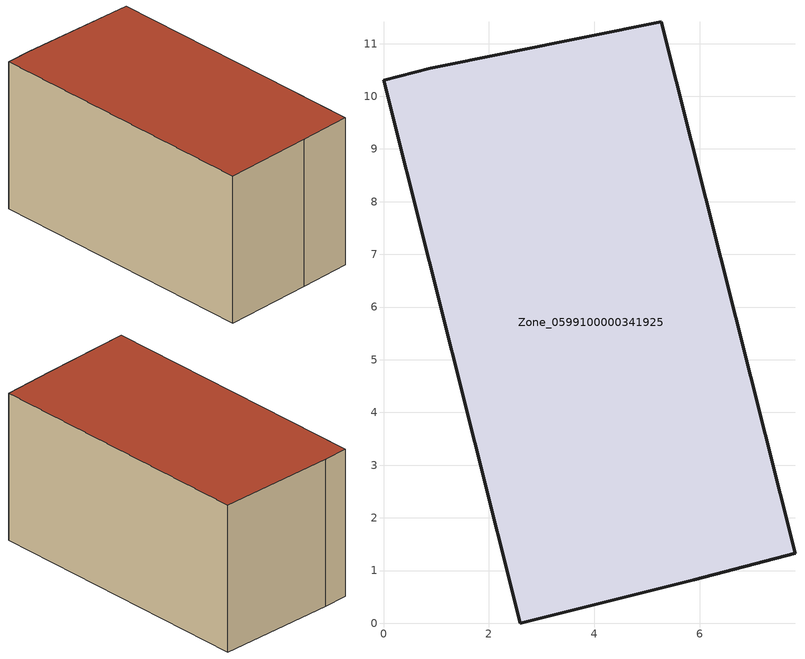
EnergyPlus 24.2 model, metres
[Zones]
Zone_0599100000341925
 floor ground (C_G): 0.89,10.53 5.27,11.41 7.81,1.33 5.9,0.83 2.6,0 0,10.31 z0
 wall outside (C_F): 2.6,0 5.9,0.83 7.81,1.33 5.27,11.41 0.89,10.53 0,10.31 2.6,0 z0:5.76
 roof outside (C_R): 5.27,11.41 0.89,10.53 0,10.31 2.6,0 5.9,0.83 7.81,1.33 z5.76
[BUILDING]
Pand.0599100000341925: North Axis=0; Terrain=City; Loads Convergence Tolerance Value=0.04; Temperature Convergence Tolerance Value=0.4; Solar Distribution=FullExterior; Maximum Number of Warmup Days=25; Minimum Number of Warmup Days=1
[Site:Location]
Rotterdam.The.Hague.AP_ZH_NLD Design_Conditions: Latitude=51.96; Longitude=4.45; Time Zone=1; Elevation=-4.5
[SITE:GROUNDTEMPERATURE:BUILDINGSURFACE]
18, 18, 18, 18, 18, 18, 18, 18, 18, 18, 18, 18
[MATERIAL] Thermal Absorptance=0.9; Solar Absorptance=0.7; Visible Absorptance=0.7
Name | Roughness | Thickness | Conductivity | Density | Specific Heat
G.TC.1992-2005 | MediumSmooth | 0.15 | 0.06 | 540 | 1210
F.TC.1992-2005 | Rough | 0.3 | 0.12 | 1920 | 840
R.TC.1992-2005 | MediumRough | 0.2 | 0.08 | 1500 | 1000
[CONSTRUCTION]
C_G: G.TC.1992-2005
C_F: F.TC.1992-2005
C_R: R.TC.1992-2005
[ZONE]
Zone_0599100000341925: Type=1; Multiplier=1; Ceiling Height=Autocalculate; Volume=Autocalculate; Floor Area=autocalculate; Part of Total Floor Area=Yes
[ZONEINFILTRATION:DESIGNFLOWRATE]
Infil_Zone_0599100000341925: Zone or ZoneList or Space or SpaceList=Zone_0599100000341925; Schedule=AlwaysOn; Design Flow Rate Calculation Method=Flow/Area; Flow Rate per Floor Area=0.0015; Constant Term Coefficient=1; Temperature Term Coefficient=0; Velocity Term Coefficient=0; Velocity Squared Term Coefficient=0
[HVACTEMPLATE:ZONE:IDEALLOADSAIRSYSTEM]
Zone_0599100000341925: Maximum Heating Supply Air Temperature=50; Minimum Cooling Supply Air Temperature=13; Maximum Heating Supply Air Humidity Ratio=0.0156; Minimum Cooling Supply Air Humidity Ratio=0.0077; Heating Limit=NoLimit; Cooling Limit=NoLimit; Dehumidification Control Type=ConstantSensibleHeatRatio; Cooling Sensible Heat Ratio=0.7; Dehumidification Setpoint=60; Humidification Control Type=None; Humidification Setpoint=30; Outdoor Air Method=None; Outdoor Air Flow Rate per Person=0.00944; Outdoor Air Flow Rate per Zone Floor Area=0; Outdoor Air Flow Rate per Zone=0; Demand Controlled Ventilation Type=None; Outdoor Air Economizer Type=NoEconomizer; Heat Recovery Type=None; Sensible Heat Recovery Effectiveness=0.7; Latent Heat Recovery Effectiveness=0.65
[ZONECONTROL:THERMOSTAT]
ThermostatControl_Zone_0599100000341925: Zone or ZoneList=Zone_0599100000341925; Control Type Schedule=DualSetpointControlType; Control 1=Thermostat_Zone_0599100000341925; Temperature Difference Between Cutout And Setpoint=0
[THERMOSTATSETPOINT:DUALSETPOINT]
Thermostat_Zone_0599100000341925: Heating Setpoint Temperature Schedule=HeatingSetpoint_Zone_0599100000341925; Cooling Setpoint Temperature Schedule=CoolingSetpoint_Zone_0599100000341925
[SCHEDULE:COMPACT]
HeatingSetpoint_Zone_0599100000341925: Through: 12/31, For: AllDays, Until: 24:00, 21
CoolingSetpoint_Zone_0599100000341925: Through: 12/31, For: AllDays, Until: 24:00, 24
DualSetpointControlType: Through: 12/31, For: AllDays, Until: 24:00, 4
AlwaysOn: Through: 12/31, For: AllDays, Until: 24:00, 1
